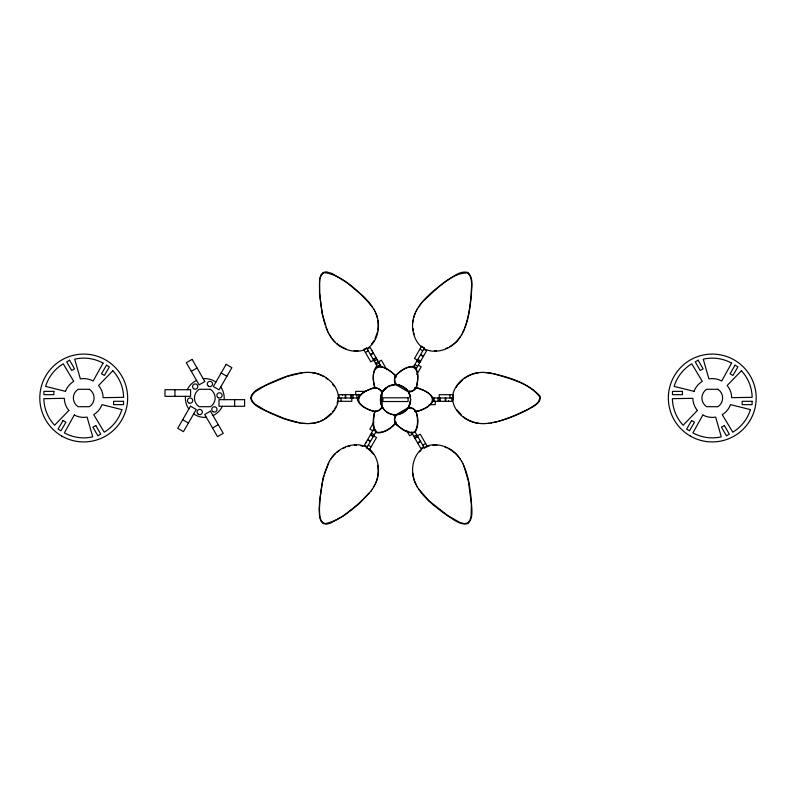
<?xml version="1.0" encoding="UTF-8"?>
<svg xmlns="http://www.w3.org/2000/svg" width="796" height="796" viewBox="0 0 796 796"><rect width="100%" height="100%" fill="white"/><g stroke="black" fill="none" stroke-linecap="round" stroke-linejoin="round"><path stroke-width="1.19" d="M185.448 396.338L185.378 398.328A19.412 19.412 0 0 0 188.831 409.054M224.134 399.662L224.203 397.672A19.412 19.412 0 0 0 220.751 386.946M377.811 329.922L378.07 327.574A35.352 32.825 -30 0 0 377.792 320.38M408.816 406.855L410.637 399.791L408.925 392.677A15.83 9.791 90 0 1 409.98 391.164M410.487 401.801L409.114 406.278M337.126 403.154L337.554 401.313L351.812 401.313L351.812 398M338.171 401.313C336.768 408.666 331.624 414.835 325.415 418.766A35.372 32.845 90 0 1 319.594 421.641A34.944 32.447 90 0 1 312.937 423.303L307.306 423.611M452.854 394.687C454.257 387.334 459.401 381.165 465.61 377.234A35.372 32.845 -90 0 1 471.431 374.359A34.944 32.447 -90 0 1 478.088 372.697L481.192 372.458M323.813 475.899C321.216 486.734 319.853 497.868 319.465 508.992C319.664 513.977 319.087 522.275 325.395 523.599C343.026 519.868 357.006 505.45 369.404 493.072M374.309 413.492C373.583 419.502 372.12 427.969 377.175 432.377C383.921 432.905 390.627 428.367 395.174 423.691M416.716 385.831C421.034 365.364 410.905 361.324 396.338 374.986M377.374 332.221L375.115 338.668M324.221 473.799L329.534 461.053M374.558 412.716C372.926 418.935 371.752 428.109 376.866 432.895C383.961 433.263 391.453 428.636 395.602 423.034M416.467 386.607C418.099 380.389 419.273 371.205 414.159 366.419C407.273 365.971 400.189 370.508 395.851 375.622M464.794 327.853C468.804 316.947 470.167 305.306 471.232 293.804C471.222 287.028 473.282 278.142 467.66 273.028C450.894 272.252 435.283 290.659 423.363 300.888M395.363 376.448L394.776 377.682A15.94 9.86 30 0 0 395.592 384.538L408.567 392.03A15.94 9.86 30 0 0 414.885 389.294L416.766 386.09M395.662 422.865L395.95 422.149M374.259 413.233L374.866 411.97M416.228 311.027L414.885 313.843A34.944 32.447 30 0 0 412.995 320.43A35.372 32.845 30 0 0 412.577 326.917C412.875 334.25 415.651 341.792 421.313 346.678M328.32 463.322L322.858 479.112L319.694 500.296L319.156 509.53L319.634 516.992L320.878 521.052L323.057 523.499L326.26 524.166L330.4 523.211L342.827 516.206L359.543 503.321L371.035 490.983M462.695 332.678C468.446 321.216 469.988 308.291 471.332 295.704C471.381 288.192 474.038 278.341 467.968 272.501C459.879 270.172 452.675 277.396 446.188 281.197C436.646 288.142 426.994 295.376 419.99 305.017M464.108 329.773L461.491 334.947M374.568 412.487L375.224 411.263M416.457 386.826L415.204 388.786A15.83 9.791 30 0 1 408.278 391.542L408.249 391.503M395.065 376.976L395.721 375.762M395.304 423.552L395.96 422.348M334.857 408.497L335.773 406.756M374.717 387.891L376.846 388.04A15.94 9.86 -90 0 1 382.379 392.159L382.13 392.607A15.83 9.791 -90 0 0 376.249 388.08L375.493 387.931M415.92 311.564L417.442 308.798M373.583 487.202L376.14 482.157A34.944 32.447 30 0 0 378.03 475.57A35.372 32.845 30 0 0 378.448 469.083C378.15 461.75 375.374 454.208 369.712 449.322M375.095 484.436L372.23 489.381M408.686 407.094L408.647 407.154A15.94 9.86 90 0 0 409.144 407.841M373.732 422.447L369.861 429.153L372.737 430.815M374.399 427.94L364.449 445.173L367.314 446.835M413.651 366.578L424.338 348.071A17.393 16.149 30 0 1 421.621 346.141L414.487 358.499L417.363 360.16M373.234 454.118L369.404 449.849L376.538 437.501L373.662 435.84M415.801 369.493L426.576 350.827L423.711 349.165M416.736 374.508L421.164 366.847L418.288 365.185M381.612 391.95A15.94 9.86 -30 0 0 382.448 392.03L383.891 389.98M408.537 407.353L408.567 407.293A15.94 9.86 -30 0 1 414.885 410.02L416.099 411.791M408.408 407.572L395.92 414.776M329.226 461.59L330.857 458.894M461.799 334.41L458.715 339.136A34.964 32.467 30 0 1 455.411 342.787A35.352 32.825 30 0 1 447.471 348.21C440.248 351.683 431.233 352.648 424.029 348.598M417.134 309.336L418.795 306.619M456.168 387.503L457.222 385.811M374.926 411.791L375.344 411.134M395.423 376.289L396.149 375.105M374.05 340.608L371.503 344.091M382.985 391.174L382.757 391.532A15.83 9.791 -30 0 1 381.831 391.483M418.487 307.156L421.93 302.39M370.727 491.52L372.538 488.844M383.075 391.055L388.498 386.259L395.433 384.538A15.94 9.86 -30 0 0 395.94 383.383M330.559 459.431L332.31 456.864A34.964 32.467 30 0 1 335.613 453.213A35.352 32.825 30 0 1 343.554 447.79C350.777 444.317 359.792 443.352 366.996 447.402M460.466 336.569L459.013 338.608A34.964 32.467 30 0 1 455.72 342.25A35.352 32.825 30 0 1 449.889 346.568M332.599 411.821L333.803 410.189M458.426 384.179L462.775 379.732M384.09 389.741L386.438 387.562M331.265 413.383L324.798 418.766M419.522 451.909L420.994 450.407M464.456 378.438L466.227 377.234A35.372 32.845 -90 0 1 472.048 374.359A34.944 32.447 -90 0 1 478.704 372.697M366.996 348.598C374.09 344.389 377.772 336.091 378.379 328.101A35.352 32.825 -30 0 0 377.642 318.519A34.964 32.467 -30 0 0 376.13 313.843L374.797 311.027M424.029 447.402C416.925 451.611 413.253 459.909 412.646 467.899A35.352 32.825 -30 0 0 413.383 477.481A34.964 32.467 -30 0 0 414.885 482.157L417.442 487.202M191.299 371.314L197.05 368.001M212.532 427.999L218.283 424.686M363.862 349.812L366.737 348.15M367.314 349.165L370.19 347.514L381.801 367.613M365.404 352.479L368.269 350.817M371.314 350.688L371.851 350.379M370.399 354.499L373.274 352.837M370.618 354.877L373.483 353.215M373.185 359.324L376.06 357.663M373.543 359.941L376.409 358.28M373.662 360.16L370.787 361.812L363.663 349.464A17.393 16.149 -30 0 0 366.319 348.27M374.259 361.185L377.125 359.523M375.503 363.334L378.369 361.683M378.488 361.872L381.354 360.21L386.826 369.692M376.219 364.578L379.095 362.926M380.14 364.747L377.274 366.399L366.687 348.071M412.537 434.128L409.671 435.79L406.627 430.517M413.9 436.477L416.766 434.815M417.363 435.84L420.238 434.188L427.362 446.536L429.173 445.979M414.616 437.72L417.482 436.059M414.965 438.337L417.84 436.676M417.542 442.785L420.407 441.123M417.751 443.163L420.626 441.501M422.746 445.183L425.621 443.521M423.711 446.835L420.835 448.486L411.433 432.218M424.288 447.85L427.163 446.188M196.552 380.418L194.801 381.354A19.412 19.412 0 0 0 187.239 389.712M213.029 415.582L214.781 414.646A19.412 19.412 0 0 0 222.343 406.288M445.621 348.628L447.78 347.683M343.245 448.317L345.404 447.372M363.971 350.001C356.906 352.459 348.986 351.086 342.479 347.673A35.372 32.845 -30 0 1 337.076 344.071A34.944 32.447 -30 0 1 332.31 339.136L329.226 334.41M427.054 445.999C434.118 443.541 442.039 444.914 448.546 448.327A35.372 32.845 -30 0 1 453.949 451.929A34.944 32.447 -30 0 1 458.705 456.864L461.799 461.59M498.833 421.144C508.833 418.228 518.465 414.089 527.758 409.403C532.395 406.487 540.046 403.502 539.698 396.965C529.44 382.767 509.44 378.836 493.54 373.563M372.926 388.209C353.921 394.527 353.921 404.796 372.926 411.104M347.613 446.596L349.852 445.999M493.54 422.437C505.778 420.059 517.251 414.885 528.375 409.403C533.081 406.467 541.937 402.875 539.967 395.93C526.295 381.612 504.833 375.513 485.679 372.478M496.803 421.84L490.903 422.925M392.179 384.906L393.025 384.737M373.732 388.04C367.483 389.652 359.673 393.224 357.364 399.662C359.673 406.099 367.483 409.661 373.732 411.273M417.293 411.273C436.407 405.502 437.979 394.707 418.099 388.209M393.194 384.707L394.856 384.548A15.83 9.791 -30 0 0 395.463 383.304M414.776 388.04L415.532 387.931M375.493 411.393L376.846 411.283A15.94 9.86 -90 0 0 382.379 407.154L382.379 407.154M302.749 372.707L286.938 376.488L265.287 385.562L255.138 391.781L252.242 394.886L251.208 398L252.242 401.114L255.138 404.219L265.287 410.438L284.331 418.596L300.122 422.925M488.276 423.293L491.52 422.925M373.135 388.04L374.528 387.931M309.833 423.542L312.321 423.303A34.944 32.447 -90 0 0 318.977 421.641M305.346 372.478C292.56 373.205 280.58 378.369 269.018 383.493C262.481 387.204 252.631 389.831 250.601 398C252.631 406.169 262.481 408.796 269.018 412.507C280.58 417.641 292.55 422.775 305.346 423.522M485.679 423.522L488.893 423.293M373.931 387.931L375.314 387.891M417.094 411.383L414.776 411.283M414.935 387.931L416.308 387.891M374.717 411.423L376.09 411.393M358.061 350.648L354.101 350.648M432.964 445.352L436.924 445.352M304.729 372.478L307.913 372.389M483.112 423.611L486.296 423.522M480.575 372.458L483.719 372.389M434.487 350.718L436.696 350.668M354.329 445.332L356.538 445.282M395.612 414.786L395.662 414.786A15.94 9.86 -30 0 0 394.806 421.621L395.721 423.552M365.663 391.363L355.712 391.363L355.712 394.687M361.235 394.687L339.126 394.687L339.126 398M453.471 394.687L439.213 394.687L439.213 398M337.852 398L359.026 398M432.636 398L433.243 398M433.661 398L453.173 398A17.393 16.149 90 0 1 453.312 395.721M433.104 401.313L451.899 401.313L451.899 398M429.233 404.637L435.312 404.637L435.312 401.313M395.463 416.01A15.83 9.791 30 0 0 394.866 414.766A13.572 8.398 30 0 1 393.373 414.636A13.97 8.637 30 0 0 395.433 414.786L395.433 414.786A15.94 9.86 30 0 1 395.94 415.94M307.306 372.389L310.45 372.458M480.575 423.542L483.719 423.611M483.112 372.389L491.52 373.075M307.913 423.611L302.132 423.293M414.935 411.393C422.178 411.064 430.238 406.607 433.621 400.139C432.039 393.304 423.492 389.741 417.293 388.04M415.711 387.891L417.094 387.931M373.931 411.383L375.314 411.423M309.833 372.458L312.937 372.697A34.964 32.467 90 0 1 317.743 373.732A35.352 32.825 90 0 1 326.42 377.891C333.026 382.418 338.37 389.741 338.469 398M481.192 423.542L478.088 423.303A34.964 32.467 90 0 1 473.282 422.268A35.352 32.825 -90 0 1 464.605 418.109C457.999 413.582 452.655 406.259 452.556 398M416.497 387.931L417.89 388.04M373.135 411.273L374.528 411.383M360.827 445.75L362.876 446.277M346.061 348.877L342.171 347.146A35.372 32.845 -30 0 1 336.768 343.544M444.964 447.123L446.924 447.919M421.422 346.499L424.288 348.15M419.88 349.165L422.746 350.817M420.626 354.499L423.502 356.16M420.407 354.877L423.283 356.528M417.84 359.324L420.716 360.986M417.482 359.941L420.358 361.593M416.965 360.847L419.83 362.508M416.766 361.185L419.641 362.837M414.806 364.578L417.681 366.24M414.716 366.956L416.626 368.06M373.344 429.76L376.219 431.422L366.687 447.929A17.393 16.149 30 0 1 369.404 449.859M371.384 433.163L374.259 434.815M370.667 434.407L373.543 436.059M370.309 435.014L373.185 436.676M367.742 439.472L370.618 441.123M367.523 439.84L370.399 441.501M366.1 442.297L366.648 442.616M368.269 445.183L371.145 446.835M366.737 447.85L369.603 449.501M221.149 372.976L226.9 376.289M182.682 419.711L188.433 423.024M215.895 382.08L214.214 381.025A19.412 19.412 0 0 0 203.199 378.657M193.687 413.92L195.368 414.975A19.412 19.412 0 0 0 206.383 417.343M463.322 416.706L465.222 418.109A35.352 32.825 90 0 0 473.899 422.258A34.964 32.467 -90 0 0 478.704 423.303M325.803 377.891L327.703 379.294M394.139 374.379C378.568 360.409 370.011 367.165 374.558 386.607M396.886 424.935C401.731 428.566 408.338 434.069 414.676 431.9C418.507 426.318 417.94 418.248 416.159 411.97M461.541 415.184L457.093 410M394.687 374.986C390.11 370.468 382.747 364.857 376.05 366.896C372.22 372.637 372.608 381.035 374.866 387.344M394.388 374.468L395.174 375.622M395.851 423.691C400.328 428.646 408.04 434.417 414.975 432.427C418.875 426.258 418.746 417.034 415.383 410.617M396.637 424.845L395.423 423.034M381.831 407.831A15.83 9.791 30 0 1 382.747 407.781L383.413 408.736A14.179 8.766 30 0 1 382.458 407.293A15.94 9.86 30 0 0 381.612 407.373M332.599 384.179L333.932 386M460.466 459.431L459.013 457.392A34.944 32.447 -30 0 0 454.257 452.456A35.372 32.845 -30 0 0 448.845 448.854M372.538 307.156C360.688 293.187 343.116 275.038 324.32 272.62C317.902 276.162 319.793 285.316 319.624 291.445C320.519 302.858 321.833 314.37 325.335 325.325M418.487 488.844L429.124 500.943L447.889 515.679L460.317 522.673L464.456 523.629L467.66 522.972L469.839 520.514L471.083 516.455L471.401 504.555L468.436 481.272L463.799 465.69M408.159 391.363L407.701 390.697A12.119 7.492 30 0 0 406.418 389.174L399.134 384.975A12.726 7.87 30 0 0 396.169 384.558A15.83 9.791 30 0 1 395.115 377.185M394.876 375.105L395.602 376.289M374.926 387.533L375.344 388.189M373.891 309.336L369.095 302.39L363.593 296.42L346.877 282.67L331.962 273.416L326.26 271.834L323.057 272.501L320.878 274.948L319.634 279.008L319.485 293.266L322.28 314.191L327.226 330.31M417.134 486.664C424.069 498.485 435.312 506.853 446.188 514.803C452.675 518.604 459.879 525.828 467.968 523.499C474.038 517.659 471.381 507.808 471.332 500.296C469.978 487.719 468.466 474.764 462.695 463.322M330.857 337.106L328.022 332.141M414.806 431.422L424.338 447.929M409.403 391.154A15.94 9.86 90 0 0 408.647 392.159L409.253 393.333M382.189 406.826L382.08 392.707A12.716 7.861 -90 0 0 380.976 395.453M373.583 308.798L375.095 311.564M461.491 461.053L463.003 463.859M382.11 406.666L382.13 406.716A15.83 9.791 -90 0 1 376.249 411.233M395.304 375.762L395.96 376.976M382.05 406.567L382.08 406.617A12.736 7.88 -90 0 1 380.976 403.87L380.986 395.453M374.568 386.826L375.224 388.05M328.32 332.678L325.922 327.325M416.228 484.973L415.194 482.694A34.964 32.467 -30 0 1 413.691 478.008A35.352 32.825 -30 0 1 412.955 473.212M409.343 393.542L409.612 394.179M395.662 376.448L395.95 377.165M395.363 422.865L395.075 422.149A15.83 9.791 -30 0 1 396.159 414.766A12.736 7.87 -30 0 0 399.134 414.348L406.418 410.139A12.716 7.861 -30 0 0 408.258 407.781A15.83 9.791 -30 0 1 415.174 410.547M409.691 394.388L410.059 395.512M413.751 332.668L414.308 334.668M413.034 328.509L413.333 330.619M377.692 465.381L378.14 469.62A35.372 32.845 30 0 1 377.722 476.098A34.944 32.447 30 0 1 375.831 482.694M453.173 398L453.292 400.07M453.073 394.687L453.073 398M449.989 394.687L449.989 398M448.586 400.696L448.586 401.313M445.74 398L445.74 401.313M445.312 398L445.312 401.313M440.168 398L440.168 401.313M439.462 398L439.462 401.313M438.029 398L438.029 401.313M434.099 398L434.099 401.313M359.026 394.687L359.026 396.896M356.926 394.687L356.926 398M352.996 394.687L352.996 398M351.563 394.687L351.563 398M350.857 394.687L350.857 398M345.713 394.687L345.713 398M345.285 394.687L345.285 398M342.439 394.687L342.439 395.304M341.036 398L341.036 401.313M337.952 398L337.952 401.313M234.641 399.662L234.641 406.288M174.941 389.712L174.941 396.338M409.701 407.791A15.83 9.791 -90 0 1 408.925 406.647M393.413 414.756A10.487 6.487 30 0 1 383.314 408.756M424.706 447.73A17.393 16.149 -30 0 1 427.362 446.536M337.146 452.158A35.352 32.825 30 0 1 339.096 450.715M332.012 457.392A34.964 32.467 30 0 1 335.305 453.75M323.783 376.617A35.352 32.825 90 0 0 317.126 373.742A34.964 32.467 -90 0 0 312.321 372.697M322.937 419.85A35.372 32.845 -90 0 1 320.997 420.805M375.831 313.306A34.964 32.467 -30 0 1 377.334 317.992M335.126 342.081A34.944 32.447 -30 0 1 332.012 338.608M413.751 317.753A34.944 32.447 30 0 1 415.194 313.306M413.015 322.062A35.372 32.845 30 0 1 413.303 319.902M74.307 414.975L64.377 432.865A39.87 39.87 0 0 0 92.744 436.835L87.102 417.114A19.412 19.412 0 0 1 74.307 414.975M103.082 363.135L93.142 381.025A19.412 19.412 0 0 0 80.346 378.886L74.705 359.165A39.87 39.87 0 0 1 103.082 363.135M702.858 414.975L692.918 432.865A39.87 39.87 0 0 0 721.295 436.835L715.654 417.114A19.412 19.412 0 0 1 702.858 414.975M731.623 363.135L721.693 381.025A19.412 19.412 0 0 0 708.898 378.886L703.256 359.165A39.87 39.87 0 0 1 731.623 363.135M63.053 420.537L58.078 429.153L60.954 430.815L65.929 422.198L63.053 420.537M106.495 365.185L101.52 373.802L104.395 375.463L109.37 366.847L106.495 365.185M190.503 406.169L177.707 428.328L183.458 431.641L196.244 409.482L190.503 406.169M226.134 364.359L213.338 386.518L219.079 389.831L231.875 367.672L226.134 364.359M691.605 420.537L686.63 429.153L689.505 430.815L694.48 422.198L691.605 420.537M735.046 365.185L730.071 373.802L732.947 375.463L737.922 366.847L735.046 365.185M68.854 410.477L54.596 425.233A39.87 39.87 0 0 1 43.86 398.667L64.317 398.328A19.412 19.412 0 0 0 68.854 410.477M112.853 370.767L98.595 385.523A19.412 19.412 0 0 1 103.132 397.672L123.589 397.333A39.87 39.87 0 0 0 112.853 370.767M697.405 410.477L683.147 425.233A39.87 39.87 0 0 1 672.411 398.667L692.868 398.328A19.412 19.412 0 0 0 697.405 410.477M741.404 370.767L727.146 385.523A19.412 19.412 0 0 1 731.683 397.672L752.14 397.333A39.87 39.87 0 0 0 741.404 370.767M69.57 360.21L66.695 361.872L71.67 370.488L74.545 368.827L69.57 360.21M192.075 359.384L186.324 362.697L199.119 384.856L204.861 381.543L192.075 359.384M95.779 425.512L92.903 427.173L97.878 435.79L100.754 434.128L95.779 425.512M210.462 411.144L204.721 414.457L217.507 436.616L223.258 433.303L210.462 411.144M698.122 360.21L695.246 361.872L700.221 370.488L703.097 368.827L698.122 360.21M724.33 425.512L721.455 427.173L726.43 435.79L729.305 434.128L724.33 425.512M89.351 389.294L78.098 389.294A10.368 10.368 0 0 0 78.098 406.706L89.351 406.706A10.368 10.368 0 0 0 89.351 389.294M210.413 389.294L199.169 389.294A10.368 10.368 0 0 0 199.169 406.706L210.413 406.706A10.368 10.368 0 0 0 210.413 389.294M717.902 389.294L706.649 389.294A10.368 10.368 0 0 0 706.649 406.706L717.902 406.706A10.368 10.368 0 0 0 717.902 389.294M190.572 389.712L164.991 389.712L164.991 396.338L190.572 396.338L190.572 389.712M53.869 391.363L43.919 391.363L43.919 394.687L53.869 394.687L53.869 391.363M682.421 391.363L672.471 391.363L672.471 394.687L682.421 394.687L682.421 391.363M408.109 397.791L382.916 397.791L382.916 401.522L408.109 401.522L408.109 397.791M244.591 399.662L219.009 399.662L219.009 406.288L244.591 406.288L244.591 399.662M123.529 401.313L113.579 401.313L113.579 404.637L123.529 404.637L123.529 401.313M752.081 401.313L742.131 401.313L742.131 404.637L752.081 404.637L752.081 401.313M694.032 391.363L674.132 386.388A39.87 39.87 0 0 1 691.764 363.812L702.291 381.354A19.412 19.412 0 0 0 694.032 391.363M750.419 409.612L730.519 404.637A19.412 19.412 0 0 1 722.261 414.646L732.788 432.188A39.87 39.87 0 0 0 750.419 409.612M65.481 391.363L45.581 386.388A39.87 39.87 0 0 1 63.212 363.812L73.739 381.354A19.412 19.412 0 0 0 65.481 391.363M121.868 409.612L101.968 404.637A19.412 19.412 0 0 1 93.709 414.646L104.236 432.188A39.87 39.87 0 0 0 121.868 409.612M218.144 397.692A2.657 2.657 0 0 0 222.144 395.433A2.657 2.657 0 0 0 218.184 393.095A2.657 2.657 0 0 0 218.144 397.692M208.413 386.169A2.657 2.657 0 0 0 212.542 384.16A2.657 2.657 0 0 0 208.731 381.592A2.657 2.657 0 0 0 208.413 386.169M193.677 388.737A2.657 2.657 0 0 0 197.836 386.796A2.657 2.657 0 0 0 194.075 384.16A2.657 2.657 0 0 0 193.677 388.737M188.742 402.875A2.657 2.657 0 0 0 192.741 400.617A2.657 2.657 0 0 0 188.781 398.279A2.657 2.657 0 0 0 188.742 402.875M198.204 414.228A2.657 2.657 0 0 0 202.333 412.209A2.657 2.657 0 0 0 198.522 409.642A2.657 2.657 0 0 0 198.204 414.228M212.86 411.612A2.657 2.657 0 0 0 217.029 409.661A2.657 2.657 0 0 0 213.268 407.025A2.657 2.657 0 0 0 212.86 411.612M61.76 436.039A43.929 43.929 0 0 0 127.649 398A43.929 43.929 0 0 0 61.76 359.961A43.929 43.929 0 0 0 61.76 436.039M690.311 436.039A43.929 43.929 0 0 0 756.2 398A43.929 43.929 0 0 0 690.311 359.961A43.929 43.929 0 0 0 690.311 436.039M387.751 412.646A15.124 15.124 0 0 0 410.637 399.89A15.124 15.124 0 0 0 388.15 386.448A15.124 15.124 0 0 0 387.751 412.646"/></g></svg>
